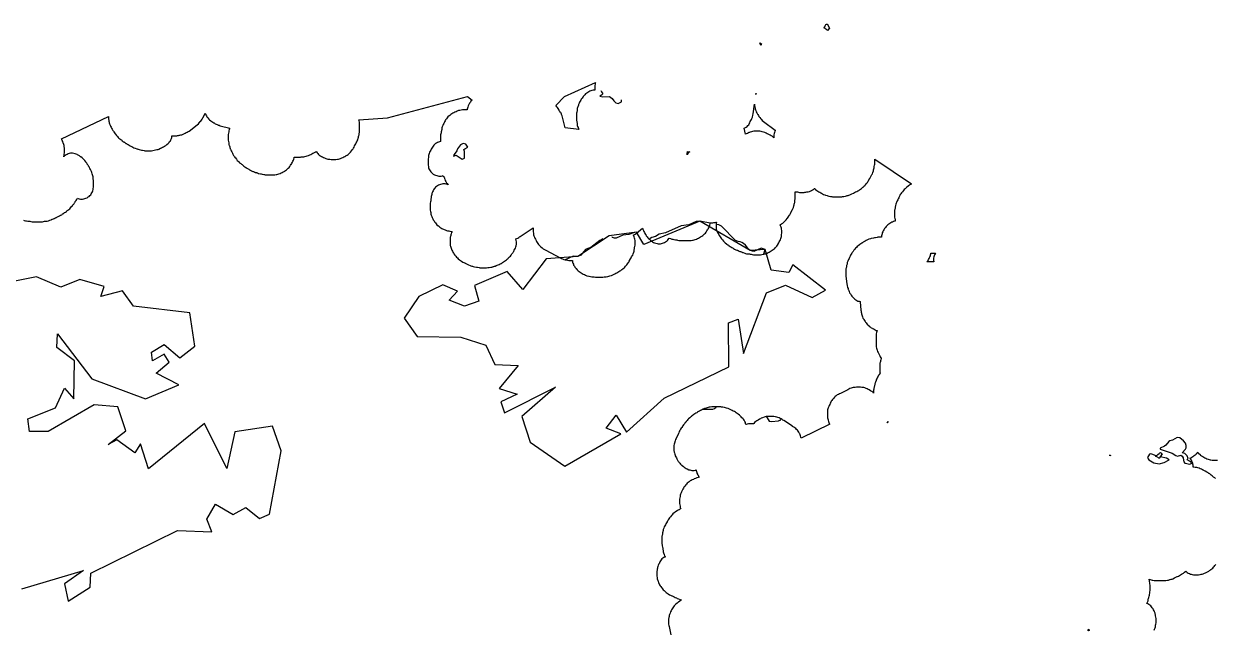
# Model space of a CAD drawing. Header units: metres. Extents: x 0 to 1325, y -1 to 773.
# Drawn here: x 281.38 to 326.97, y 68.44 to 91.63 of the extents above; entities that cross this region are included whole.
import ezdxf

# ---------------------------------------------------------------- set-up
doc = ezdxf.new("R2010")
doc.units = ezdxf.units.M

msp = doc.modelspace()

# ---------------------------------------------------------------- linework, layer by layer
at = {"layer": 'CUT'}
for points in [[(312.01, 91.478), (312.03, 91.518), (312.05, 91.558), (312.07, 91.598), (312.11, 91.618), (312.12, 91.628), (312.21, 91.468), (312.13, 91.378), (312.11, 91.398), (312.07, 91.428), (312.03, 91.458), (312, 91.468), (312.01, 91.478)], [(309.6, 90.838), (309.58, 90.798), (309.54, 90.908), (309.61, 90.868), (309.6, 90.838)], [(303.23, 89.128), (303.23, 89.098), (303.21, 89.098), (303.17, 89.088), (303.12, 89.078), (303.08, 89.068), (303.04, 89.048), (303, 89.028), (302.96, 89.008), (302.92, 88.978), (302.88, 88.948), (302.85, 88.918), (302.83, 88.898), (302.79, 88.848), (302.78, 88.838), (302.77, 88.828), (302.74, 88.788), (302.71, 88.748), (302.69, 88.708), (302.65, 88.628), (302.63, 88.598), (302.61, 88.548), (302.6, 88.518), (302.58, 88.458), (302.57, 88.428), (302.56, 88.388), (302.55, 88.348), (302.55, 88.308), (302.54, 88.248), (302.53, 88.218), (302.53, 88.178), (302.53, 87.988), (302.53, 87.938), (302.54, 87.908), (302.54, 87.888), (302.54, 87.868), (302.55, 87.848), (302.55, 87.838), (302.56, 87.778), (302.56, 87.738), (302.57, 87.698), (302.59, 87.658), (302.59, 87.648), (302.6, 87.638), (302.6, 87.618), (302.61, 87.608), (302.62, 87.588), (302.1, 87.648), (301.98, 88.108), (301.96, 88.158), (301.95, 88.198), (301.92, 88.228), (301.9, 88.268), (301.87, 88.298), (301.86, 88.308), (301.85, 88.348), (301.83, 88.388), (301.8, 88.428), (301.78, 88.458), (301.75, 88.498), (301.74, 88.508), (302.07, 88.848), (303.26, 89.388), (303.25, 89.358), (303.24, 89.318), (303.23, 89.268), (303.23, 89.218), (303.23, 89.128)], [(309.4, 88.958), (309.39, 88.928), (309.39, 88.968), (309.4, 88.958)], [(309.09, 87.738), (309.12, 87.768), (309.14, 87.808), (309.16, 87.848), (309.18, 87.888), (309.2, 87.928), (309.22, 87.968), (309.24, 88.008), (309.26, 88.058), (309.28, 88.138), (309.29, 88.188), (309.34, 88.558), (309.34, 88.508), (309.35, 88.448), (309.36, 88.418), (309.37, 88.378), (309.38, 88.338), (309.39, 88.308), (309.41, 88.268), (309.43, 88.228), (309.46, 88.178), (309.46, 88.168), (309.47, 88.158), (309.49, 88.118), (309.51, 88.088), (309.54, 88.048), (309.58, 87.998), (309.61, 87.968), (309.64, 87.938), (309.68, 87.898), (310.13, 87.558), (310.13, 87.548), (310.13, 87.538), (310.12, 87.528), (310.12, 87.518), (310.1, 87.478), (310.09, 87.438), (310.08, 87.378), (310.08, 87.328), (310.08, 87.268), (310.05, 87.298), (310.02, 87.328), (309.98, 87.348), (309.94, 87.368), (309.86, 87.408), (309.82, 87.428), (309.79, 87.448), (309.74, 87.468), (309.68, 87.488), (309.64, 87.498), (309.6, 87.508), (309.54, 87.518), (309.49, 87.518), (309.36, 87.518), (309.32, 87.518), (309.27, 87.508), (309.22, 87.498), (309.18, 87.488), (309.15, 87.478), (309.13, 87.468), (309.11, 87.458), (309.1, 87.458), (309.07, 87.438), (309.06, 87.438), (309.02, 87.418), (309, 87.408), (308.95, 87.638), (308.99, 87.658), (309.02, 87.678), (309.06, 87.708), (309.09, 87.738)], [(306.77, 86.678), (306.78, 86.718), (306.78, 86.748), (306.86, 86.738), (306.82, 86.708), (306.8, 86.678), (306.77, 86.638), (306.76, 86.618), (306.76, 86.638), (306.77, 86.678)], [(310.81, 82.418), (310.66, 82.118), (309.98, 82.208), (309.75, 82.998), (309.17, 82.958), (307.25, 84.088), (305.11, 83.188), (304.83, 83.658), (303.78, 83.528), (302.58, 82.728), (301.37, 82.638), (300.47, 81.468), (299.88, 82.158), (298.63, 81.618), (298.79, 81.018), (298.24, 80.838), (297.66, 81.058), (297.97, 81.408), (297.42, 81.648), (296.5, 81.198), (295.93, 80.378), (296.43, 79.678), (298.1, 79.648), (299.06, 79.338), (299.4, 78.598), (300.3, 78.558), (299.57, 77.678), (300.26, 77.468), (299.63, 77.178), (299.78, 76.758), (301.72, 77.738), (300.44, 76.618), (300.76, 75.628), (302.08, 74.718), (304.23, 75.948), (303.67, 76.168), (304.05, 76.658), (304.44, 76.018), (305.88, 77.318), (308.36, 78.518), (308.34, 80.198), (308.71, 80.338), (308.92, 79.028), (309.8, 81.348), (310.53, 81.638), (311.55, 81.168), (312.06, 81.438), (310.81, 82.418)], [(316.25, 82.838), (316.23, 82.798), (316.21, 82.758), (316.2, 82.718), (316.19, 82.668), (316.19, 82.628), (316.19, 82.578), (316.2, 82.538), (316.2, 82.528), (316.19, 82.528), (315.94, 82.528), (315.95, 82.538), (315.98, 82.578), (316, 82.618), (316.02, 82.658), (316.04, 82.698), (316.05, 82.718), (316.07, 82.758), (316.08, 82.798), (316.09, 82.838), (316.09, 82.858), (316.11, 82.858), (316.27, 82.858), (316.25, 82.838)], [(314.42, 76.368), (314.43, 76.398), (314.44, 76.428), (314.45, 76.418), (314.42, 76.368)], [(324.7, 75.088), (324.69, 75.098), (324.71, 75.108), (324.72, 75.118), (324.73, 75.128), (324.74, 75.128), (324.77, 75.158), (324.82, 75.198), (324.85, 75.228), (324.87, 75.238), (324.9, 75.208), (324.93, 75.178), (324.95, 75.168), (324.92, 75.148), (324.89, 75.108), (324.86, 75.078), (324.84, 75.038), (324.83, 75.008), (324.82, 75.018), (324.74, 75.068), (324.7, 75.088)], [(322.96, 75.108), (322.92, 75.128), (322.95, 75.148), (322.96, 75.108)]]:
    msp.add_lwpolyline(points, close=True, dxfattribs=at)
for points in [[(281.37, 84.118), (281.4, 84.108), (281.44, 84.098), (281.48, 84.098), (281.54, 84.088), (281.55, 84.088), (281.57, 84.078), (281.6, 84.078), (281.61, 84.078), (281.65, 84.068), (281.7, 84.058), (281.74, 84.058), (282.04, 84.058), (282.09, 84.058), (282.14, 84.068), (282.17, 84.078), (282.18, 84.078), (282.22, 84.078), (282.28, 84.088), (282.32, 84.098), (282.38, 84.118), (282.43, 84.138), (282.44, 84.148), (282.45, 84.148), (282.46, 84.158), (282.48, 84.158), (282.52, 84.178), (282.54, 84.188), (282.56, 84.188), (282.57, 84.198), (282.59, 84.208), (282.6, 84.208), (282.62, 84.218), (282.63, 84.228), (282.64, 84.238), (282.67, 84.248), (282.75, 84.288), (282.79, 84.308), (282.83, 84.328), (282.85, 84.348), (282.86, 84.358), (282.87, 84.358), (282.89, 84.368), (282.9, 84.378), (282.91, 84.388), (282.93, 84.398), (282.94, 84.408), (282.95, 84.408), (282.97, 84.428), (282.98, 84.428), (283.01, 84.458), (283.03, 84.478), (283.05, 84.488), (283.07, 84.508), (283.1, 84.528), (283.14, 84.558), (283.17, 84.588), (283.21, 84.638), (283.24, 84.668), (283.24, 84.678), (283.25, 84.688), (283.26, 84.698), (283.27, 84.718), (283.29, 84.738), (283.32, 84.778), (283.33, 84.798), (283.34, 84.818), (283.35, 84.828), (283.35, 84.838), (283.37, 84.858), (283.38, 84.868), (283.38, 84.878), (283.41, 84.908), (283.44, 84.958), (283.46, 84.948), (283.5, 84.938), (283.55, 84.928), (283.59, 84.928), (283.63, 84.928), (283.68, 84.938), (283.72, 84.948), (283.76, 84.958), (283.8, 84.978), (283.84, 85.008), (283.88, 85.028), (283.91, 85.058), (283.94, 85.088), (283.96, 85.128), (283.99, 85.168), (284.01, 85.208), (284.02, 85.248), (284.03, 85.288), (284.04, 85.338), (284.05, 85.388), (284.05, 85.428), (284.05, 85.608), (284.05, 85.648), (284.04, 85.678), (284.03, 85.738), (284.03, 85.778), (284.01, 85.858), (284, 85.888), (283.98, 85.948), (283.97, 85.978), (283.95, 86.028), (283.93, 86.058), (283.91, 86.098), (283.9, 86.118), (283.89, 86.138), (283.88, 86.158), (283.87, 86.168), (283.86, 86.188), (283.85, 86.188), (283.85, 86.198), (283.84, 86.208), (283.83, 86.238), (283.82, 86.248), (283.8, 86.268), (283.8, 86.278), (283.79, 86.298), (283.76, 86.338), (283.75, 86.348), (283.71, 86.398), (283.68, 86.438), (283.65, 86.468), (283.61, 86.498), (283.56, 86.538), (283.55, 86.548), (283.51, 86.578), (283.48, 86.598), (283.44, 86.618), (283.42, 86.628), (283.38, 86.648), (283.34, 86.658), (283.3, 86.668), (283.25, 86.678), (283.21, 86.678), (283.17, 86.678), (283.12, 86.668), (283.08, 86.658), (283.04, 86.638), (283, 86.618), (282.96, 86.598), (282.93, 86.568), (282.91, 86.548), (282.92, 86.608), (282.93, 86.648), (282.94, 86.698), (282.94, 86.738), (282.94, 86.828), (282.94, 86.878), (282.93, 86.938), (282.92, 86.978), (282.91, 87.018), (282.89, 87.078), (282.87, 87.108), (282.87, 87.128), (282.85, 87.168), (282.83, 87.208), (282.82, 87.228), (284.62, 88.088), (284.62, 88.048), (284.62, 87.998), (284.63, 87.938), (284.64, 87.908), (284.65, 87.868), (284.65, 87.848), (284.66, 87.808), (284.68, 87.758), (284.7, 87.718), (284.72, 87.678), (284.74, 87.638), (284.76, 87.598), (284.79, 87.548), (284.81, 87.518), (284.82, 87.498), (284.85, 87.458), (284.88, 87.418), (284.89, 87.408), (284.93, 87.358), (284.96, 87.318), (284.99, 87.288), (285.02, 87.258), (285.06, 87.228), (285.09, 87.208), (285.11, 87.188), (285.13, 87.178), (285.15, 87.158), (285.18, 87.128), (285.19, 87.128), (285.21, 87.108), (285.22, 87.108), (285.23, 87.098), (285.25, 87.088), (285.26, 87.078), (285.27, 87.068), (285.29, 87.058), (285.3, 87.058), (285.31, 87.048), (285.33, 87.028), (285.37, 87.008), (285.41, 86.988), (285.45, 86.968), (285.5, 86.938), (285.51, 86.938), (285.55, 86.908), (285.59, 86.888), (285.64, 86.868), (285.7, 86.848), (285.72, 86.848), (285.74, 86.838), (285.75, 86.838), (285.76, 86.838), (285.8, 86.818), (285.88, 86.798), (285.92, 86.798), (285.98, 86.788), (286.01, 86.778), (286.05, 86.778), (286.23, 86.778), (286.27, 86.778), (286.32, 86.788), (286.37, 86.798), (286.47, 86.818), (286.52, 86.828), (286.55, 86.838), (286.61, 86.868), (286.65, 86.888), (286.69, 86.908), (286.73, 86.928), (286.77, 86.948), (286.81, 86.978), (286.85, 87.008), (286.86, 87.018), (286.87, 87.028), (286.9, 87.058), (286.94, 87.088), (286.96, 87.128), (286.99, 87.158), (287.01, 87.198), (287.03, 87.238), (287.04, 87.288), (287.05, 87.328), (287.05, 87.348), (287.09, 87.348), (287.18, 87.348), (287.23, 87.348), (287.26, 87.358), (287.29, 87.358), (287.3, 87.358), (287.33, 87.368), (287.35, 87.368), (287.39, 87.378), (287.43, 87.388), (287.48, 87.408), (287.51, 87.428), (287.55, 87.448), (287.59, 87.468), (287.63, 87.488), (287.67, 87.508), (287.71, 87.528), (288.02, 87.768), (288.06, 87.808), (288.09, 87.838), (288.13, 87.888), (288.14, 87.898), (288.15, 87.908), (288.18, 87.948), (288.21, 87.988), (288.23, 88.028), (288.29, 88.148), (288.31, 88.188), (288.32, 88.208), (288.35, 88.148), (288.37, 88.108), (288.39, 88.078), (288.42, 88.038), (288.46, 87.988), (288.49, 87.958), (288.54, 87.918), (288.58, 87.888), (288.61, 87.868), (288.65, 87.848), (288.66, 87.838), (288.7, 87.808), (288.74, 87.788), (288.78, 87.778), (288.81, 87.768), (288.82, 87.758), (288.84, 87.748), (288.85, 87.748), (288.86, 87.748), (288.9, 87.728), (289.26, 87.638), (289.24, 87.598), (289.22, 87.518), (289.22, 87.498), (289.21, 87.448), (289.2, 87.398), (289.2, 87.358), (289.2, 87.218), (289.2, 87.178), (289.21, 87.128), (289.22, 87.078), (289.23, 87.028), (289.23, 87.008), (289.24, 86.968), (289.25, 86.958), (289.26, 86.928), (289.26, 86.918), (289.27, 86.898), (289.27, 86.888), (289.27, 86.878), (289.28, 86.868), (289.28, 86.858), (289.28, 86.848), (289.29, 86.838), (289.3, 86.808), (289.32, 86.768), (289.34, 86.728), (289.36, 86.688), (289.38, 86.648), (289.41, 86.598), (289.43, 86.568), (289.44, 86.548), (289.47, 86.508), (289.48, 86.498), (289.52, 86.448), (289.55, 86.408), (289.58, 86.378), (289.61, 86.348), (289.64, 86.318), (289.68, 86.288), (289.7, 86.278), (289.71, 86.268), (289.73, 86.248), (289.76, 86.218), (289.8, 86.188), (289.84, 86.158), (289.88, 86.138), (289.89, 86.128), (289.9, 86.128), (289.92, 86.108), (289.96, 86.088), (289.97, 86.078), (289.99, 86.068), (290, 86.058), (290.02, 86.048), (290.04, 86.038), (290.06, 86.028), (290.09, 86.008), (290.14, 85.988), (290.15, 85.988), (290.17, 85.978), (290.19, 85.968), (290.2, 85.968), (290.21, 85.958), (290.23, 85.958), (290.23, 85.948), (290.24, 85.948), (290.25, 85.948), (290.28, 85.938), (290.29, 85.938), (290.3, 85.928), (290.31, 85.928), (290.32, 85.928), (290.36, 85.908), (290.44, 85.888), (290.46, 85.888), (290.5, 85.878), (290.52, 85.878), (290.57, 85.868), (290.59, 85.868), (290.62, 85.858), (290.64, 85.858), (290.66, 85.858), (290.69, 85.848), (290.73, 85.848), (290.9, 85.848), (290.94, 85.848), (290.99, 85.858), (291.04, 85.868), (291.06, 85.868), (291.1, 85.878), (291.14, 85.888), (291.19, 85.908), (291.23, 85.928), (291.27, 85.948), (291.31, 85.968), (291.34, 85.988), (291.35, 85.998), (291.39, 86.018), (291.43, 86.048), (291.47, 86.078), (291.5, 86.108), (291.53, 86.138), (291.56, 86.178), (291.59, 86.218), (291.61, 86.258), (291.62, 86.268), (291.64, 86.298), (291.66, 86.338), (291.68, 86.378), (291.7, 86.418), (291.71, 86.458), (291.72, 86.508), (291.73, 86.528), (291.75, 86.528), (291.93, 86.528), (291.97, 86.528), (292, 86.538), (292.06, 86.548), (292.1, 86.548), (292.14, 86.558), (292.18, 86.568), (292.22, 86.578), (292.28, 86.598), (292.33, 86.618), (292.36, 86.638), (292.4, 86.658), (292.44, 86.678), (292.48, 86.698), (292.51, 86.708), (292.56, 86.738), (292.57, 86.748), (292.58, 86.738), (292.6, 86.698), (292.63, 86.668), (292.66, 86.628), (292.69, 86.598), (292.73, 86.578), (292.77, 86.558), (292.81, 86.538), (292.85, 86.518), (292.89, 86.498), (292.94, 86.478), (292.98, 86.468), (293.02, 86.458), (293.04, 86.458), (293.09, 86.448), (293.14, 86.438), (293.18, 86.438), (293.27, 86.438), (293.32, 86.438), (293.38, 86.448), (293.42, 86.458), (293.46, 86.468), (293.5, 86.478), (293.55, 86.498), (293.59, 86.518), (293.63, 86.538), (293.67, 86.558), (293.7, 86.578), (293.71, 86.588), (293.75, 86.608), (293.79, 86.638), (293.83, 86.668), (293.86, 86.698), (293.88, 86.718), (293.92, 86.768), (293.95, 86.808), (293.98, 86.848), (294, 86.878), (294.02, 86.918), (294.04, 86.958), (294.06, 86.998), (294.08, 87.038), (294.1, 87.078), (294.12, 87.118), (294.14, 87.148), (294.16, 87.198), (294.18, 87.258), (294.19, 87.298), (294.19, 87.318), (294.2, 87.358), (294.21, 87.388), (294.21, 87.428), (294.22, 87.488), (294.23, 87.518), (294.23, 87.558), (294.23, 87.748), (294.23, 87.788), (294.22, 87.808), (294.22, 87.818), (294.22, 87.828), (294.22, 87.868), (294.21, 87.918), (294.2, 87.958), (295.3, 88.028), (298.36, 88.848), (298.54, 88.708), (298.53, 88.698), (298.49, 88.668), (298.47, 88.638), (298.44, 88.598), (298.42, 88.558), (298.41, 88.538), (298.39, 88.498), (298.37, 88.448), (298.36, 88.408), (298.35, 88.368), (298.35, 88.348), (298.35, 88.338), (298.34, 88.338), (298.3, 88.338), (298.21, 88.338), (298.17, 88.338), (298.12, 88.328), (298.07, 88.318), (298.05, 88.318), (298.01, 88.308), (297.96, 88.288), (297.92, 88.268), (297.88, 88.248), (297.84, 88.228), (297.8, 88.208), (297.76, 88.188), (297.72, 88.158), (297.68, 88.128), (297.67, 88.118), (297.66, 88.108), (297.61, 88.068), (297.58, 88.038), (297.55, 87.998), (297.52, 87.958), (297.5, 87.918), (297.48, 87.878), (297.46, 87.838), (297.45, 87.818), (297.43, 87.778), (297.41, 87.738), (297.39, 87.688), (297.38, 87.648), (297.38, 87.628), (297.37, 87.608), (297.37, 87.598), (297.37, 87.578), (297.36, 87.558), (297.36, 87.548), (297.36, 87.528), (297.35, 87.508), (297.35, 87.478), (297.35, 87.458), (297.34, 87.428), (297.33, 87.378), (297.33, 87.338), (297.33, 87.178), (297.33, 87.128), (297.29, 87.118), (297.25, 87.108), (297.21, 87.088), (297.17, 87.068), (297.14, 87.048), (297.1, 87.018), (297.07, 86.988), (297.04, 86.948), (297.02, 86.918), (297, 86.878), (296.99, 86.868), (296.97, 86.838), (296.95, 86.798), (296.93, 86.758), (296.91, 86.718), (296.89, 86.668), (296.88, 86.628), (296.87, 86.588), (296.87, 86.568), (296.86, 86.518), (296.85, 86.468), (296.85, 86.428), (296.85, 86.258), (296.85, 86.218), (296.86, 86.168), (296.87, 86.128), (296.88, 86.088), (296.9, 86.048), (296.93, 86.008), (296.95, 85.968), (296.98, 85.938), (297.02, 85.908), (297.05, 85.878), (297.09, 85.858), (297.13, 85.838), (297.18, 85.828), (297.22, 85.818), (297.26, 85.808), (297.31, 85.808), (297.35, 85.808), (297.4, 85.818), (297.42, 85.828), (297.43, 85.808), (297.45, 85.788), (297.45, 85.778), (297.46, 85.768), (297.48, 85.728), (297.48, 85.718), (297.49, 85.688), (297.51, 85.638), (297.53, 85.598), (297.56, 85.548), (297.59, 85.518), (297.59, 85.508), (297.6, 85.498), (297.62, 85.478), (297.59, 85.488), (297.54, 85.498), (297.5, 85.508), (297.46, 85.508), (297.41, 85.508), (297.37, 85.498), (297.33, 85.488), (297.29, 85.478), (297.25, 85.458), (297.21, 85.438), (297.17, 85.408), (297.14, 85.388), (297.11, 85.348), (297.08, 85.318), (297.06, 85.278), (297.04, 85.238), (297.02, 85.198), (297.01, 85.168), (297, 85.138), (296.99, 85.108), (296.97, 85.028), (296.97, 84.988), (296.96, 84.928), (296.96, 84.918), (296.95, 84.898), (296.95, 84.868), (296.95, 84.858), (296.94, 84.818), (296.93, 84.768), (296.93, 84.728), (296.93, 84.548), (296.93, 84.508), (296.94, 84.458), (296.95, 84.408), (296.95, 84.388), (296.96, 84.348), (296.97, 84.308), (296.99, 84.258), (297.01, 84.218), (297.03, 84.178), (297.05, 84.138), (297.07, 84.108), (297.08, 84.098), (297.1, 84.058), (297.13, 84.018), (297.16, 83.978), (297.19, 83.948), (297.24, 83.908), (297.25, 83.898), (297.26, 83.888), (297.3, 83.858), (297.34, 83.828), (297.38, 83.808), (297.46, 83.768), (297.5, 83.748), (297.55, 83.728), (297.59, 83.718), (297.61, 83.718), (297.65, 83.708), (297.68, 83.698), (297.74, 83.688), (297.77, 83.688), (297.75, 83.648), (297.73, 83.598), (297.72, 83.558), (297.72, 83.538), (297.71, 83.498), (297.7, 83.468), (297.69, 83.408), (297.69, 83.358), (297.69, 83.268), (297.69, 83.218), (297.7, 83.158), (297.71, 83.128), (297.72, 83.088), (297.73, 83.048), (297.74, 83.018), (297.76, 82.978), (297.78, 82.938), (297.8, 82.898), (297.82, 82.858), (297.84, 82.828), (297.87, 82.788), (297.91, 82.738), (297.94, 82.708), (297.97, 82.678), (298, 82.648), (298.05, 82.608), (298.09, 82.578), (298.13, 82.548), (298.18, 82.518), (298.22, 82.498), (298.27, 82.478), (298.28, 82.478), (298.3, 82.468), (298.4, 82.418), (298.46, 82.388), (298.49, 82.378), (298.52, 82.368), (298.55, 82.358), (298.58, 82.348), (298.62, 82.338), (298.7, 82.318), (298.74, 82.318), (298.8, 82.308), (298.83, 82.298), (298.87, 82.298), (299.05, 82.298), (299.09, 82.298), (299.14, 82.308), (299.19, 82.308), (299.25, 82.318), (299.29, 82.328), (299.31, 82.338), (299.33, 82.338), (299.35, 82.348), (299.36, 82.348), (299.39, 82.358), (299.43, 82.368), (299.44, 82.378), (299.46, 82.388), (299.47, 82.388), (299.48, 82.388), (299.49, 82.398), (299.53, 82.408), (299.57, 82.428), (299.61, 82.448), (299.65, 82.468), (299.68, 82.488), (299.7, 82.508), (299.72, 82.518), (299.74, 82.528), (299.77, 82.548), (299.81, 82.578), (299.85, 82.608), (299.87, 82.628), (299.9, 82.648), (299.91, 82.658), (299.92, 82.668), (299.94, 82.688), (299.97, 82.718), (300, 82.748), (300.03, 82.788), (300.06, 82.828), (300.07, 82.848), (300.09, 82.868), (300.11, 82.898), (300.13, 82.928), (300.15, 82.968), (300.17, 83.008), (300.19, 83.048), (300.21, 83.098), (300.22, 83.138), (300.23, 83.198), (300.23, 83.248), (300.23, 83.258), (300.23, 83.298), (300.22, 83.348), (300.21, 83.388), (300.2, 83.398), (300.24, 83.418), (300.28, 83.438), (300.32, 83.458), (300.35, 83.478), (300.38, 83.498), (300.87, 83.828), (300.87, 83.798), (300.87, 83.718), (300.87, 83.678), (300.88, 83.628), (300.89, 83.578), (300.89, 83.558), (300.9, 83.518), (300.92, 83.468), (300.94, 83.428), (300.96, 83.388), (300.98, 83.348), (301, 83.308), (301.02, 83.268), (301.05, 83.228), (301.08, 83.188), (301.11, 83.158), (301.14, 83.128), (301.17, 83.098), (301.22, 83.058), (301.26, 83.028), (301.28, 83.018), (301.31, 82.998), (301.35, 82.968), (301.91, 82.678), (301.92, 82.678), (301.96, 82.658), (302, 82.638), (302.05, 82.618), (302.09, 82.608), (302.11, 82.608), (302.15, 82.598), (302.18, 82.588), (302.24, 82.578), (302.29, 82.578), (302.37, 82.578), (302.37, 82.558), (302.38, 82.518), (302.39, 82.478), (302.41, 82.438), (302.42, 82.398), (302.45, 82.358), (302.47, 82.318), (302.5, 82.288), (302.51, 82.278), (302.52, 82.268), (302.56, 82.218), (302.59, 82.188), (302.63, 82.158), (302.67, 82.128), (302.71, 82.108), (302.72, 82.098), (302.75, 82.078), (302.79, 82.058), (302.83, 82.038), (302.87, 82.018), (302.92, 81.998), (303, 81.978), (303.02, 81.978), (303.07, 81.968), (303.12, 81.958), (303.16, 81.958), (303.21, 81.948), (303.26, 81.938), (303.3, 81.938), (303.5, 81.938), (303.54, 81.938), (303.59, 81.948), (303.62, 81.958), (303.64, 81.958), (303.67, 81.958), (303.73, 81.968), (303.77, 81.978), (303.81, 81.988), (303.87, 82.008), (303.92, 82.028), (303.95, 82.048), (303.99, 82.068), (304.03, 82.088), (304.07, 82.108), (304.11, 82.138), (304.12, 82.138), (304.15, 82.158), (304.19, 82.178), (304.22, 82.198), (304.26, 82.228), (304.3, 82.258), (304.35, 82.298), (304.38, 82.328), (304.41, 82.358), (304.45, 82.408), (304.48, 82.448), (304.51, 82.488), (304.53, 82.518), (304.55, 82.558), (304.57, 82.588), (304.57, 82.598), (304.6, 82.638), (304.62, 82.678), (304.64, 82.718), (304.66, 82.758), (304.68, 82.788), (304.7, 82.838), (304.72, 82.898), (304.73, 82.938), (304.74, 82.978), (304.75, 83.038), (304.75, 83.068), (304.75, 83.088), (304.76, 83.118), (304.77, 83.168), (304.77, 83.208), (304.77, 83.308), (304.77, 83.348), (304.76, 83.398), (304.75, 83.438), (304.74, 83.478), (304.72, 83.518), (304.7, 83.548), (304.75, 83.568), (304.78, 83.588), (304.82, 83.618), (305.06, 83.818), (305.07, 83.778), (305.09, 83.728), (305.11, 83.688), (305.13, 83.648), (305.15, 83.608), (305.17, 83.578), (305.18, 83.568), (305.2, 83.528), (305.23, 83.488), (305.26, 83.448), (305.29, 83.418), (305.32, 83.388), (305.36, 83.358), (305.41, 83.318), (305.44, 83.288), (305.48, 83.268), (305.52, 83.248), (305.56, 83.238), (305.61, 83.228), (305.65, 83.218), (305.69, 83.218), (305.74, 83.218), (305.78, 83.228), (305.82, 83.238), (305.86, 83.248), (305.9, 83.268), (305.94, 83.298), (305.98, 83.318), (306.01, 83.348), (306.04, 83.378), (306.06, 83.418), (306.07, 83.438), (306.12, 83.418), (306.18, 83.398), (306.22, 83.388), (306.26, 83.378), (306.32, 83.368), (306.35, 83.368), (306.37, 83.368), (306.4, 83.358), (306.45, 83.348), (306.55, 83.338), (306.59, 83.338), (306.83, 83.338), (306.87, 83.338), (306.92, 83.348), (306.97, 83.358), (306.99, 83.358), (307.03, 83.368), (307.07, 83.378), (307.12, 83.398), (307.16, 83.418), (307.2, 83.438), (307.24, 83.458), (307.27, 83.478), (307.28, 83.488), (307.32, 83.508), (307.36, 83.538), (307.4, 83.568), (307.43, 83.598), (307.46, 83.628), (307.49, 83.668), (307.52, 83.708), (307.54, 83.748), (307.55, 83.758), (307.57, 83.788), (307.59, 83.828), (307.6, 83.848), (307.62, 83.888), (307.63, 83.928), (307.64, 83.978), (307.65, 84.018), (307.7, 84.018), (307.74, 84.018), (307.79, 84.028), (307.83, 84.028), (307.87, 84.038), (307.89, 84.038), (307.88, 83.998), (307.87, 83.948), (307.87, 83.908), (307.87, 83.868), (307.87, 83.818), (307.88, 83.778), (307.89, 83.738), (307.91, 83.688), (307.93, 83.648), (307.95, 83.608), (307.97, 83.568), (307.99, 83.538), (308.01, 83.518), (308.02, 83.498), (308.03, 83.478), (308.05, 83.448), (308.08, 83.408), (308.11, 83.368), (308.15, 83.318), (308.18, 83.288), (308.22, 83.258), (308.27, 83.218), (308.28, 83.208), (308.32, 83.178), (308.34, 83.168), (308.35, 83.158), (308.37, 83.138), (308.41, 83.118), (308.44, 83.098), (308.47, 83.078), (308.52, 83.048), (308.53, 83.038), (308.54, 83.038), (308.58, 83.008), (308.62, 82.988), (308.67, 82.968), (308.68, 82.968), (308.69, 82.968), (308.7, 82.958), (308.71, 82.958), (308.73, 82.948), (308.74, 82.938), (308.75, 82.938), (308.78, 82.928), (308.79, 82.928), (308.8, 82.918), (308.82, 82.918), (308.83, 82.908), (308.87, 82.898), (308.88, 82.888), (308.91, 82.878), (308.97, 82.858), (309, 82.848), (309.04, 82.838), (309.08, 82.838), (309.14, 82.828), (309.15, 82.828), (309.17, 82.818), (309.2, 82.818), (309.21, 82.818), (309.25, 82.808), (309.3, 82.798), (309.34, 82.798), (309.53, 82.798), (309.57, 82.798), (309.62, 82.808), (309.67, 82.818), (309.69, 82.818), (309.73, 82.828), (309.77, 82.838), (309.82, 82.858), (309.86, 82.878), (309.9, 82.898), (309.94, 82.918), (309.97, 82.938), (309.98, 82.948), (310.02, 82.968), (310.06, 82.998), (310.1, 83.028), (310.13, 83.058), (310.16, 83.088), (310.19, 83.128), (310.22, 83.168), (310.24, 83.208), (310.25, 83.218), (310.27, 83.248), (310.29, 83.288), (310.31, 83.328), (310.33, 83.368), (310.35, 83.418), (310.37, 83.498), (310.37, 83.518), (310.38, 83.568), (310.39, 83.618), (310.39, 83.658), (310.39, 83.688), (310.39, 83.728), (310.38, 83.778), (310.37, 83.818), (310.36, 83.858), (310.34, 83.898), (310.32, 83.938), (310.33, 83.948), (310.34, 83.958), (310.37, 83.968), (310.38, 83.978), (310.4, 83.998), (310.42, 84.008), (310.46, 84.038), (310.49, 84.068), (310.52, 84.098), (310.55, 84.138), (310.59, 84.188), (310.6, 84.198), (310.63, 84.238), (310.65, 84.268), (310.65, 84.278), (310.67, 84.308), (310.69, 84.328), (310.72, 84.378), (310.73, 84.408), (310.79, 84.528), (310.81, 84.558), (310.83, 84.608), (310.85, 84.668), (310.86, 84.708), (310.86, 84.728), (310.87, 84.768), (310.88, 84.798), (310.88, 84.838), (310.89, 84.898), (310.9, 84.928), (310.9, 84.968), (310.9, 85.158), (310.9, 85.198), (310.94, 85.198), (310.97, 85.198), (310.99, 85.198), (311.02, 85.188), (311.06, 85.178), (311.1, 85.178), (311.19, 85.178), (311.24, 85.178), (311.27, 85.188), (311.3, 85.188), (311.31, 85.188), (311.34, 85.198), (311.36, 85.198), (311.4, 85.208), (311.44, 85.218), (311.49, 85.238), (311.52, 85.258), (311.56, 85.278), (311.6, 85.298), (311.64, 85.328), (311.65, 85.328), (311.65, 85.318), (311.68, 85.288), (311.72, 85.258), (311.76, 85.228), (311.8, 85.208), (311.84, 85.188), (311.88, 85.168), (311.89, 85.158), (311.9, 85.158), (311.94, 85.128), (311.98, 85.108), (312.03, 85.088), (312.06, 85.078), (312.12, 85.058), (312.15, 85.048), (312.19, 85.038), (312.25, 85.028), (312.28, 85.028), (312.3, 85.028), (312.33, 85.018), (312.38, 85.008), (312.42, 85.008), (312.59, 85.008), (312.63, 85.008), (312.68, 85.018), (312.71, 85.028), (312.73, 85.028), (312.76, 85.028), (312.82, 85.038), (312.86, 85.048), (312.89, 85.058), (312.92, 85.068), (313.01, 85.098), (313.07, 85.128), (313.13, 85.158), (313.17, 85.178), (313.21, 85.198), (313.25, 85.218), (313.29, 85.238), (313.33, 85.258), (313.36, 85.278), (313.4, 85.308), (313.44, 85.338), (313.46, 85.358), (313.49, 85.378), (313.5, 85.388), (313.51, 85.398), (313.53, 85.418), (313.56, 85.448), (313.59, 85.478), (313.61, 85.508), (313.62, 85.518), (313.63, 85.528), (313.66, 85.558), (313.68, 85.598), (313.7, 85.628), (313.72, 85.658), (313.75, 85.708), (313.83, 85.868), (313.85, 85.898), (313.87, 85.948), (313.89, 86.008), (313.9, 86.048), (313.91, 86.088), (313.92, 86.128), (313.92, 86.168), (313.93, 86.228), (313.94, 86.258), (313.94, 86.298), (313.94, 86.458), (315.35, 85.508), (315.32, 85.488), (315.29, 85.468), (315.27, 85.458), (315.23, 85.428), (315.22, 85.418), (315.17, 85.378), (315.13, 85.348), (315.1, 85.318), (315.07, 85.288), (315.04, 85.258), (315, 85.208), (314.97, 85.168), (314.94, 85.128), (314.92, 85.098), (314.9, 85.058), (314.88, 85.018), (314.86, 84.978), (314.84, 84.938), (314.82, 84.898), (314.8, 84.858), (314.77, 84.798), (314.76, 84.768), (314.75, 84.738), (314.74, 84.678), (314.73, 84.658), (314.72, 84.628), (314.72, 84.588), (314.71, 84.528), (314.7, 84.498), (314.7, 84.458), (314.7, 84.278), (314.7, 84.238), (314.71, 84.188), (314.72, 84.158), (314.72, 84.138), (314.72, 84.108), (314.72, 84.088), (314.7, 84.078), (314.66, 84.068), (314.62, 84.048), (314.6, 84.038), (314.56, 84.018), (314.52, 83.998), (314.48, 83.968), (314.44, 83.938), (314.41, 83.908), (314.38, 83.878), (314.35, 83.838), (314.32, 83.798), (314.3, 83.758), (314.29, 83.748), (314.27, 83.718), (314.25, 83.678), (314.23, 83.638), (314.22, 83.598), (314.21, 83.558), (314.2, 83.518), (314.2, 83.478), (314.2, 83.468), (314.1, 83.468), (314.06, 83.468), (314.03, 83.458), (313.97, 83.448), (313.93, 83.448), (313.89, 83.438), (313.81, 83.418), (313.78, 83.408), (313.72, 83.388), (313.69, 83.378), (313.64, 83.358), (313.61, 83.338), (313.57, 83.318), (313.53, 83.298), (313.5, 83.278), (313.48, 83.258), (313.47, 83.258), (313.46, 83.248), (313.45, 83.238), (313.44, 83.238), (313.41, 83.218), (313.37, 83.188), (313.36, 83.178), (313.31, 83.138), (313.27, 83.108), (313.24, 83.078), (313.21, 83.048), (313.18, 83.018), (313.14, 82.968), (313.11, 82.928), (313.08, 82.888), (313.06, 82.858), (313.04, 82.818), (313.02, 82.778), (313, 82.738), (312.98, 82.698), (312.96, 82.658), (312.94, 82.618), (312.91, 82.558), (312.9, 82.528), (312.89, 82.498), (312.88, 82.438), (312.87, 82.418), (312.86, 82.388), (312.86, 82.348), (312.85, 82.288), (312.84, 82.258), (312.84, 82.218), (312.84, 82.028), (312.84, 81.978), (312.87, 81.688), (312.88, 81.628), (312.9, 81.548), (312.92, 81.508), (312.92, 81.498), (312.93, 81.488), (312.93, 81.468), (312.94, 81.458), (312.95, 81.428), (312.96, 81.388), (312.98, 81.348), (313.01, 81.308), (313.02, 81.298), (313.04, 81.258), (313.07, 81.218), (313.1, 81.178), (313.13, 81.148), (313.15, 81.128), (313.18, 81.098), (313.22, 81.078), (313.26, 81.048), (313.3, 81.028), (313.34, 81.018), (313.38, 81.008), (313.38, 80.998), (313.41, 80.678), (313.42, 80.638), (313.42, 80.608), (313.43, 80.568), (313.44, 80.538), (313.45, 80.498), (313.46, 80.458), (313.47, 80.418), (313.49, 80.378), (313.52, 80.338), (313.52, 80.328), (313.53, 80.318), (313.55, 80.278), (313.57, 80.248), (313.59, 80.218), (313.61, 80.198), (313.64, 80.158), (313.67, 80.118), (313.71, 80.088), (313.72, 80.078), (313.73, 80.068), (313.77, 80.038), (313.81, 80.008), (313.85, 79.988), (313.86, 79.978), (313.87, 79.978), (313.92, 79.948), (313.96, 79.928), (314, 79.908), (314.03, 79.898), (314.02, 79.868), (314.01, 79.828), (314, 79.778), (314, 79.738), (314, 79.728), (314, 79.718), (313.99, 79.698), (313.99, 79.658), (313.99, 79.418), (313.99, 79.358), (314, 79.278), (314.01, 79.228), (314.02, 79.188), (314.03, 79.148), (314.05, 79.098), (314.07, 79.058), (314.11, 78.978), (314.13, 78.938), (314.15, 78.898), (314.18, 78.858), (314.2, 78.838), (314.19, 78.828), (314.17, 78.778), (314.16, 78.738), (314.16, 78.718), (314.15, 78.678), (314.14, 78.648), (314.13, 78.588), (314.13, 78.538), (314.13, 78.448), (314.13, 78.398), (314.14, 78.308), (314.15, 78.268), (314.14, 78.258), (314.13, 78.238), (314.12, 78.228), (314.11, 78.208), (314.09, 78.188), (314.07, 78.158), (314.05, 78.118), (314.03, 78.078), (314.01, 78.038), (314, 78.008), (313.99, 77.988), (313.99, 77.978), (313.98, 77.968), (313.98, 77.948), (313.97, 77.938), (313.97, 77.928), (313.96, 77.898), (313.96, 77.888), (313.95, 77.868), (313.95, 77.858), (313.94, 77.838), (313.94, 77.818), (313.93, 77.798), (313.93, 77.788), (313.93, 77.768), (313.92, 77.748), (313.92, 77.738), (313.92, 77.718), (313.91, 77.698), (313.91, 77.678), (313.91, 77.648), (313.9, 77.628), (313.9, 77.578), (313.9, 77.508), (313.89, 77.518), (313.87, 77.538), (313.83, 77.568), (313.81, 77.578), (313.78, 77.598), (313.73, 77.628), (313.69, 77.648), (313.65, 77.668), (313.61, 77.688), (313.56, 77.708), (313.52, 77.718), (313.5, 77.718), (313.45, 77.728), (313.4, 77.738), (313.36, 77.738), (313.28, 77.738), (313.24, 77.738), (313.19, 77.728), (313.14, 77.718), (313.12, 77.718), (313.08, 77.708), (313.04, 77.698), (312.99, 77.678), (312.95, 77.658), (312.91, 77.638), (312.63, 77.498), (312.59, 77.478), (312.55, 77.458), (312.51, 77.438), (312.47, 77.408), (312.43, 77.378), (312.4, 77.348), (312.37, 77.318), (312.33, 77.268), (312.3, 77.228), (312.28, 77.198), (312.26, 77.158), (312.24, 77.118), (312.22, 77.078), (312.2, 77.038), (312.18, 76.998), (312.16, 76.948), (312.15, 76.908), (312.14, 76.868), (312.13, 76.808), (312.13, 76.758), (312.13, 76.668), (312.13, 76.618), (312.14, 76.558), (312.15, 76.528), (312.15, 76.518), (312.16, 76.488), (312.16, 76.468), (312.17, 76.428), (312.18, 76.388), (312.2, 76.348), (312.22, 76.318), (311.12, 75.788), (311.11, 75.828), (311.1, 75.868), (311.09, 75.908), (311.07, 75.948), (311.06, 75.968), (311.04, 76.008), (311.01, 76.048), (310.98, 76.088), (310.95, 76.118), (310.92, 76.148), (310.88, 76.178), (310.84, 76.208), (310.8, 76.228), (310.79, 76.238), (310.46, 76.458), (310.43, 76.478), (310.4, 76.498), (310.36, 76.518), (310.32, 76.538), (310.28, 76.558), (310.23, 76.578), (310.19, 76.588), (310.15, 76.598), (310.13, 76.598), (310.08, 76.608), (310.03, 76.618), (309.99, 76.618), (309.9, 76.618), (309.85, 76.618), (309.79, 76.608), (309.75, 76.598), (309.71, 76.588), (309.65, 76.568), (309.6, 76.548), (309.57, 76.528), (309.53, 76.508), (309.48, 76.478), (309.45, 76.458), (309.43, 76.448), (309.39, 76.418), (309.34, 76.378), (309.31, 76.348), (309.3, 76.338), (309.29, 76.338), (309.2, 76.338), (309.16, 76.338), (309.11, 76.328), (309.06, 76.318), (309.02, 76.308), (309.01, 76.308), (309, 76.348), (308.99, 76.388), (308.97, 76.428), (308.94, 76.468), (308.92, 76.508), (308.89, 76.538), (308.86, 76.568), (308.83, 76.598), (308.8, 76.628), (308.77, 76.658), (308.72, 76.698), (308.68, 76.728), (308.64, 76.758), (308.61, 76.778), (308.57, 76.798), (308.53, 76.818), (308.49, 76.838), (308.41, 76.878), (308.38, 76.898), (308.33, 76.918), (308.27, 76.938), (308.23, 76.948), (308.19, 76.958), (308.13, 76.968), (308.1, 76.968), (308.08, 76.968), (308.05, 76.978), (308, 76.988), (307.96, 76.988), (307.78, 76.988), (307.74, 76.988), (307.71, 76.978), (307.65, 76.968), (307.61, 76.968), (307.57, 76.958), (307.49, 76.938), (307.43, 76.918), (307.38, 76.898), (307.35, 76.878), (307.31, 76.858), (307.27, 76.838), (307.23, 76.818), (307.2, 76.808), (307.15, 76.778), (307.15, 76.768), (307.13, 76.758), (307.1, 76.738), (307.09, 76.738), (307.06, 76.718), (307.02, 76.688), (307.01, 76.678), (306.97, 76.648), (306.93, 76.628), (306.93, 76.618), (306.91, 76.598), (306.9, 76.598), (306.89, 76.588), (306.86, 76.558), (306.82, 76.528), (306.79, 76.498), (306.76, 76.458), (306.73, 76.428), (306.72, 76.418), (306.72, 76.408), (306.71, 76.398), (306.7, 76.388), (306.69, 76.388), (306.67, 76.348), (306.64, 76.308), (306.63, 76.298), (306.6, 76.258), (306.59, 76.238), (306.57, 76.208), (306.57, 76.198), (306.54, 76.168), (306.51, 76.128), (306.48, 76.078), (306.46, 76.038), (306.44, 75.988), (306.43, 75.958), (306.34, 75.778), (306.32, 75.738), (306.3, 75.688), (306.29, 75.648), (306.29, 75.628), (306.28, 75.588), (306.27, 75.558), (306.26, 75.498), (306.26, 75.448), (306.26, 75.358), (306.26, 75.308), (306.27, 75.248), (306.28, 75.218), (306.29, 75.178), (306.3, 75.138), (306.31, 75.108), (306.33, 75.068), (306.35, 75.028), (306.37, 74.988), (306.39, 74.948), (306.41, 74.918), (306.43, 74.888), (306.45, 74.868), (306.48, 74.828), (306.51, 74.788), (306.55, 74.758), (306.56, 74.748), (306.57, 74.738), (306.62, 74.698), (306.66, 74.668), (306.69, 74.648), (306.73, 74.628), (306.77, 74.608), (306.83, 74.578), (306.86, 74.568), (306.9, 74.558), (306.94, 74.548), (306.99, 74.548), (307.03, 74.548), (307.08, 74.558), (307.11, 74.568), (307.11, 74.548), (307.12, 74.508), (307.13, 74.478), (307.14, 74.448), (307.17, 74.388), (307.22, 74.288), (307.18, 74.278), (307.14, 74.268), (307.08, 74.248), (307.03, 74.228), (307, 74.208), (306.96, 74.188), (306.92, 74.168), (306.88, 74.148), (306.84, 74.118), (306.8, 74.088), (306.77, 74.058), (306.74, 74.028), (306.71, 73.998), (306.67, 73.948), (306.64, 73.908), (306.62, 73.878), (306.6, 73.838), (306.57, 73.778), (306.55, 73.738), (306.53, 73.698), (306.51, 73.648), (306.5, 73.608), (306.49, 73.568), (306.49, 73.548), (306.48, 73.498), (306.47, 73.448), (306.47, 73.408), (306.47, 73.328), (306.47, 73.288), (306.48, 73.238), (306.49, 73.188), (306.49, 73.168), (306.5, 73.128), (306.52, 73.088), (306.5, 73.078), (306.46, 73.048), (306.45, 73.048), (306.42, 73.028), (306.38, 73.008), (306.35, 72.988), (306.31, 72.958), (306.27, 72.928), (306.22, 72.888), (306.19, 72.858), (306.16, 72.828), (306.12, 72.778), (306.09, 72.738), (306.06, 72.698), (306.04, 72.668), (306.02, 72.628), (306, 72.598), (306, 72.588), (305.97, 72.548), (305.95, 72.508), (305.93, 72.468), (305.91, 72.428), (305.89, 72.398), (305.87, 72.348), (305.85, 72.288), (305.84, 72.248), (305.82, 72.168), (305.82, 72.128), (305.81, 72.068), (305.8, 72.038), (305.8, 71.998), (305.8, 71.818), (305.8, 71.778), (305.81, 71.668), (305.82, 71.618), (305.83, 71.588), (305.83, 71.568), (305.83, 71.538), (305.84, 71.478), (305.85, 71.438), (305.86, 71.398), (305.88, 71.338), (305.9, 71.288), (305.92, 71.258), (305.93, 71.248), (305.91, 71.238), (305.87, 71.218), (305.83, 71.198), (305.8, 71.168), (305.77, 71.128), (305.74, 71.098), (305.72, 71.058), (305.7, 71.018), (305.7, 71.008), (305.68, 70.978), (305.68, 70.968), (305.67, 70.948), (305.66, 70.928), (305.64, 70.878), (305.63, 70.838), (305.63, 70.818), (305.62, 70.778), (305.61, 70.748), (305.6, 70.688), (305.6, 70.638), (305.6, 70.548), (305.6, 70.508), (305.61, 70.458), (305.62, 70.408), (305.63, 70.368), (305.64, 70.348), (305.64, 70.338), (305.65, 70.328), (305.65, 70.308), (305.66, 70.298), (305.67, 70.258), (305.69, 70.218), (305.71, 70.178), (305.73, 70.138), (305.75, 70.108), (305.78, 70.068), (305.82, 70.018), (305.85, 69.988), (305.88, 69.958), (305.91, 69.928), (305.96, 69.888), (306, 69.858), (306.04, 69.828), (306.09, 69.798), (306.13, 69.778), (306.18, 69.758), (306.19, 69.758), (306.21, 69.748), (306.27, 69.718), (306.31, 69.698), (306.35, 69.678), (306.38, 69.658), (306.43, 69.638), (306.49, 69.618), (306.55, 69.608), (306.43, 69.518), (306.42, 69.508), (306.38, 69.478), (306.33, 69.438), (306.3, 69.408), (306.27, 69.378), (306.24, 69.338), (306.21, 69.298), (306.19, 69.258), (306.17, 69.218), (306.15, 69.178), (306.13, 69.138), (306.11, 69.098), (306.09, 69.048), (306.08, 69.008), (306.07, 68.968), (306.06, 68.928), (306.05, 68.868), (306.05, 68.818), (306.05, 68.728), (306.05, 68.678), (306.06, 68.618), (306.07, 68.588), (306.14, 68.268)], [(281.3, 70.028), (283.67, 70.728), (282.94, 70.218), (283.08, 69.548), (283.92, 70.088), (283.95, 70.618), (287.26, 72.258), (288.57, 72.208), (288.38, 72.688), (288.72, 73.258), (289.39, 72.868), (289.88, 73.128), (290.4, 72.708), (290.78, 72.878), (291.23, 75.298), (290.9, 76.238), (290.9, 76.238), (289.45, 76.028), (289.15, 74.628), (288.29, 76.348), (286.15, 74.608), (285.85, 75.568), (285.63, 75.228), (284.94, 75.718), (284.61, 75.548), (285.29, 76.068), (284.98, 76.988), (284.07, 77.058), (282.31, 76.038), (281.6, 76.038), (281.53, 76.528), (282.59, 76.948), (282.94, 77.698), (283.3, 77.288), (283.32, 78.738), (282.64, 79.248), (282.67, 79.768), (283.98, 78.058), (286.04, 77.288), (287.31, 77.828), (286.45, 78.268), (286.94, 78.688), (286.75, 78.998), (286.31, 78.738), (286.27, 79.068), (286.75, 79.368), (287.35, 78.858), (287.92, 79.298), (287.74, 80.578), (285.58, 80.838), (285.16, 81.418), (284.33, 81.198), (284.46, 81.578), (283.53, 81.848), (282.8, 81.558), (281.87, 81.948), (279.36, 81.458)], [(326.98, 74.238), (326.95, 74.268), (326.91, 74.298), (326.88, 74.318), (326.87, 74.328), (326.86, 74.338), (326.84, 74.358), (326.82, 74.368), (326.81, 74.378), (326.8, 74.388), (326.78, 74.408), (326.76, 74.418), (326.74, 74.428), (326.73, 74.438), (326.72, 74.438), (326.71, 74.448), (326.7, 74.458), (326.69, 74.468), (326.66, 74.478), (326.65, 74.488), (326.64, 74.488), (326.62, 74.508), (326.61, 74.508), (326.6, 74.518), (326.58, 74.528), (326.56, 74.538), (326.54, 74.548), (326.52, 74.558), (326.51, 74.558), (326.48, 74.578), (326.44, 74.598), (326.4, 74.618), (326.35, 74.638), (326.31, 74.648), (326.27, 74.658), (326.25, 74.658), (326.2, 74.668), (326.15, 74.678), (326.12, 74.678), (326.12, 74.698), (326.12, 74.748), (326.11, 74.788), (326.11, 74.828), (326.09, 74.868), (326.08, 74.908), (326.06, 74.948), (326.03, 74.988), (326, 75.018), (326.04, 75.038), (326.08, 75.058), (326.11, 75.078), (326.14, 75.098), (326.16, 75.118), (326.2, 75.148), (326.24, 75.178), (326.27, 75.218), (326.28, 75.228), (326.29, 75.238), (326.3, 75.248), (326.31, 75.228), (326.34, 75.198), (326.39, 75.158), (326.4, 75.148), (326.41, 75.138), (326.45, 75.108), (326.49, 75.078), (326.53, 75.058), (326.57, 75.038), (326.61, 75.018), (326.65, 74.998), (326.7, 74.978), (326.74, 74.968), (326.78, 74.958), (326.8, 74.958), (326.85, 74.948), (326.9, 74.938), (326.94, 74.938), (327.06, 74.938)], [(324.63, 68.438), (324.65, 68.478), (324.67, 68.528), (324.68, 68.568), (324.69, 68.608), (324.69, 68.628), (324.7, 68.678), (324.71, 68.728), (324.71, 68.768), (324.71, 68.848), (324.71, 68.888), (324.7, 68.938), (324.69, 68.988), (324.69, 69.008), (324.67, 69.088), (324.65, 69.138), (324.63, 69.178), (324.61, 69.218), (324.59, 69.258), (324.56, 69.298), (324.53, 69.338), (324.5, 69.368), (324.47, 69.398), (324.43, 69.418), (324.39, 69.448), (324.35, 69.458), (324.38, 69.508), (324.39, 69.538), (324.4, 69.568), (324.41, 69.608), (324.41, 69.628), (324.42, 69.648), (324.43, 69.698), (324.44, 69.748), (324.45, 69.778), (324.48, 69.988), (324.48, 70.048), (324.48, 70.128), (324.48, 70.168), (324.47, 70.218), (324.47, 70.258), (324.46, 70.298), (324.45, 70.338), (324.44, 70.368), (324.44, 70.378), (324.44, 70.388), (324.48, 70.378), (324.56, 70.358), (324.58, 70.358), (324.63, 70.348), (324.68, 70.338), (324.72, 70.338), (325.01, 70.338), (325.05, 70.338), (325.08, 70.348), (325.14, 70.358), (325.18, 70.358), (325.21, 70.368), (325.23, 70.378), (325.25, 70.378), (325.29, 70.388), (325.32, 70.398), (325.35, 70.408), (325.41, 70.438), (325.49, 70.478), (325.52, 70.498), (325.53, 70.498), (325.56, 70.508), (325.6, 70.528), (325.61, 70.538), (325.64, 70.558), (325.68, 70.578), (325.71, 70.598), (325.75, 70.628), (325.79, 70.658), (325.84, 70.698), (325.87, 70.678), (325.9, 70.648), (325.94, 70.628), (325.98, 70.608), (326.02, 70.588), (326.05, 70.578), (326.09, 70.568), (326.14, 70.558), (326.19, 70.558), (326.28, 70.558), (326.33, 70.558), (326.39, 70.568), (326.43, 70.578), (326.47, 70.588), (326.51, 70.598), (326.56, 70.618), (326.6, 70.638), (326.68, 70.678), (326.72, 70.698), (326.75, 70.718), (326.78, 70.738), (326.8, 70.758), (326.84, 70.788), (326.88, 70.818), (326.91, 70.858), (326.92, 70.868), (326.93, 70.878), (326.96, 70.918), (326.99, 70.958)], [(322.1, 68.418), (322.13, 68.478), (322.14, 68.458), (322.15, 68.418)]]:
    msp.add_lwpolyline(points, dxfattribs=at)
at = {"layer": 'SCORE'}
for points in [[(303.46, 89.078), (303.48, 89.028), (303.54, 88.948), (303.48, 88.898), (303.42, 88.868), (303.54, 88.838), (303.79, 88.848), (303.9, 88.778), (303.96, 88.688), (304.04, 88.608), (304.13, 88.588), (304.25, 88.648), (304.25, 88.718)], [(297.98, 86.848), (297.95, 86.768), (297.93, 86.728), (297.84, 86.618), (297.82, 86.568), (297.93, 86.608), (298.16, 86.448), (298.25, 86.488), (298.25, 86.668), (298.24, 86.748), (298.22, 86.828), (298.26, 86.848), (298.37, 86.918), (298.29, 87.028), (298.19, 87.048), (298.09, 86.998), (298.01, 86.898), (297.98, 86.848)], [(305.35, 83.418), (305.32, 83.388), (305.36, 83.358), (305.41, 83.318), (305.44, 83.288), (305.48, 83.268), (305.52, 83.248), (305.56, 83.238), (305.61, 83.228), (305.65, 83.218), (305.69, 83.218), (305.74, 83.218), (305.78, 83.228), (305.82, 83.238), (305.86, 83.248), (305.9, 83.268), (305.94, 83.298), (305.98, 83.318), (306.01, 83.348), (306.04, 83.378), (306.06, 83.418), (306.07, 83.438), (306.12, 83.418), (306.18, 83.398), (306.22, 83.388), (306.26, 83.378), (306.32, 83.368), (306.35, 83.368), (306.37, 83.368), (306.4, 83.358), (306.45, 83.348), (306.55, 83.338), (306.59, 83.338), (306.83, 83.338), (306.87, 83.338), (306.92, 83.348), (306.97, 83.358), (306.99, 83.358), (307.03, 83.368), (307.07, 83.378), (307.12, 83.398), (307.16, 83.418), (307.2, 83.438), (307.24, 83.458), (307.27, 83.478), (307.28, 83.488), (307.32, 83.508), (307.36, 83.538), (307.4, 83.568), (307.43, 83.598), (307.46, 83.628), (307.49, 83.668), (307.52, 83.708), (307.54, 83.748), (307.55, 83.758), (307.57, 83.788), (307.59, 83.828), (307.6, 83.848), (307.62, 83.888), (307.63, 83.928), (307.64, 83.978), (307.65, 84.008), (307.25, 84.088), (307.11, 84.068), (306.83, 83.948), (306.54, 83.898), (305.93, 83.638), (305.69, 83.588), (305.55, 83.498), (305.41, 83.458), (305.35, 83.418)], [(308.92, 83.228), (308.86, 83.268), (308.79, 83.298), (308.72, 83.308), (308.61, 83.348), (308.08, 83.888), (307.97, 83.938), (307.87, 83.958), (307.87, 83.948), (307.87, 83.908), (307.87, 83.868), (307.87, 83.818), (307.88, 83.778), (307.89, 83.738), (307.91, 83.688), (307.93, 83.648), (307.95, 83.608), (307.97, 83.568), (307.99, 83.538), (308.01, 83.518), (308.02, 83.498), (308.03, 83.478), (308.05, 83.448), (308.08, 83.408), (308.11, 83.368), (308.15, 83.318), (308.18, 83.288), (308.22, 83.258), (308.27, 83.218), (308.28, 83.208), (308.32, 83.178), (308.34, 83.168), (308.35, 83.158), (308.37, 83.138), (308.41, 83.118), (308.44, 83.098), (308.47, 83.078), (308.52, 83.048), (308.53, 83.038), (308.54, 83.038), (308.58, 83.008), (308.62, 82.988), (308.67, 82.968), (308.68, 82.968), (308.69, 82.968), (308.7, 82.958), (308.71, 82.958), (308.73, 82.948), (308.74, 82.938), (308.75, 82.938), (308.78, 82.928), (308.79, 82.928), (308.8, 82.918), (308.82, 82.918), (308.83, 82.908), (308.87, 82.898), (308.88, 82.888), (308.91, 82.878), (308.97, 82.858), (309, 82.848), (309.04, 82.838), (309.08, 82.838), (309.14, 82.828), (309.15, 82.828), (309.17, 82.818), (309.2, 82.818), (309.21, 82.818), (309.25, 82.808), (309.3, 82.798), (309.34, 82.798), (309.53, 82.798), (309.57, 82.798), (309.62, 82.808), (309.67, 82.818), (309.69, 82.818), (309.7, 82.818), (309.7, 82.838), (309.75, 82.998), (309.6, 83.048), (309.32, 82.928), (309.17, 82.958), (309.12, 82.998), (308.99, 83.168), (308.92, 83.228)], [(303.54, 83.408), (303.42, 83.348), (303.08, 83.078), (302.96, 83.038), (302.87, 82.998), (302.69, 82.788), (302.58, 82.728), (302.4, 82.748), (302.09, 82.608), (302.11, 82.608), (302.15, 82.598), (302.18, 82.588), (302.24, 82.578), (302.29, 82.578), (302.37, 82.578), (302.37, 82.558), (302.38, 82.518), (302.39, 82.478), (302.41, 82.438), (302.42, 82.398), (302.45, 82.358), (302.47, 82.318), (302.5, 82.288), (302.51, 82.278), (302.52, 82.268), (302.56, 82.218), (302.59, 82.188), (302.63, 82.158), (302.67, 82.128), (302.71, 82.108), (302.72, 82.098), (302.75, 82.078), (302.79, 82.058), (302.83, 82.038), (302.87, 82.018), (302.92, 81.998), (303, 81.978), (303.02, 81.978), (303.07, 81.968), (303.12, 81.958), (303.16, 81.958), (303.21, 81.948), (303.26, 81.938), (303.3, 81.938), (303.5, 81.938), (303.54, 81.938), (303.59, 81.948), (303.62, 81.958), (303.64, 81.958), (303.67, 81.958), (303.73, 81.968), (303.77, 81.978), (303.81, 81.988), (303.87, 82.008), (303.92, 82.028), (303.95, 82.048), (303.99, 82.068), (304.03, 82.088), (304.07, 82.108), (304.11, 82.138), (304.12, 82.138), (304.15, 82.158), (304.19, 82.178), (304.22, 82.198), (304.26, 82.228), (304.3, 82.258), (304.35, 82.298), (304.38, 82.328), (304.41, 82.358), (304.45, 82.408), (304.48, 82.448), (304.51, 82.488), (304.53, 82.518), (304.55, 82.558), (304.57, 82.588), (304.57, 82.598), (304.6, 82.638), (304.62, 82.678), (304.64, 82.718), (304.66, 82.758), (304.68, 82.788), (304.7, 82.838), (304.72, 82.898), (304.73, 82.938), (304.74, 82.978), (304.75, 83.038), (304.75, 83.068), (304.75, 83.088), (304.76, 83.118), (304.77, 83.168), (304.77, 83.208), (304.77, 83.308), (304.77, 83.348), (304.76, 83.398), (304.75, 83.438), (304.74, 83.478), (304.72, 83.518), (304.7, 83.548), (304.75, 83.568), (304.78, 83.588), (304.82, 83.618), (304.86, 83.648), (304.83, 83.658), (304.75, 83.648), (304.53, 83.568), (304.3, 83.548), (304.05, 83.438), (303.98, 83.438), (303.91, 83.458), (303.89, 83.478)], [(307.65, 76.968), (307.61, 76.968), (307.57, 76.958), (307.49, 76.938), (307.43, 76.918), (307.38, 76.898), (307.36, 76.888), (307.75, 76.898), (307.81, 76.918), (307.87, 76.968), (307.88, 76.988), (307.78, 76.988), (307.74, 76.988), (307.71, 76.978), (307.65, 76.968)], [(310.23, 76.578), (310.19, 76.588), (310.15, 76.598), (310.13, 76.598), (310.08, 76.608), (310.03, 76.618), (309.99, 76.618), (309.9, 76.618), (309.85, 76.618), (309.79, 76.608), (309.8, 76.598), (309.83, 76.558), (309.9, 76.438), (309.99, 76.428), (310.26, 76.448), (310.35, 76.488), (310.32, 76.538), (310.28, 76.558), (310.23, 76.578)], [(324.86, 75.368), (325.32, 75.208), (325.46, 75.118), (325.53, 75.098), (325.65, 75.138), (325.71, 75.098), (325.74, 75.028), (325.75, 74.948), (325.77, 74.878), (325.81, 74.828), (325.88, 74.818), (325.94, 74.798), (326, 74.788), (326.07, 74.828), (326.03, 74.878), (325.98, 74.908), (325.89, 74.958), (325.94, 75.008), (325.9, 75.108), (325.81, 75.198), (325.71, 75.228), (325.83, 75.358), (325.86, 75.418), (325.86, 75.498), (325.83, 75.598), (325.76, 75.678), (325.61, 75.798), (325.52, 75.808), (325.33, 75.708), (325.23, 75.678), (325.2, 75.658), (325.08, 75.518), (325.03, 75.478), (324.86, 75.408), (324.86, 75.368)], [(324.7, 75.088), (324.69, 75.098), (324.71, 75.108), (324.54, 75.178), (324.48, 75.188), (324.46, 75.168), (324.38, 75.048), (324.39, 75.018), (324.41, 74.988), (324.43, 74.958), (324.62, 74.838), (324.82, 74.808), (325.02, 74.848), (325.21, 74.958), (325.1, 75.018), (324.86, 75.068), (324.84, 75.038), (324.83, 75.008), (324.82, 75.018), (324.74, 75.068), (324.7, 75.088)]]:
    msp.add_lwpolyline(points, dxfattribs=at)

doc.saveas('drawing.dxf')
